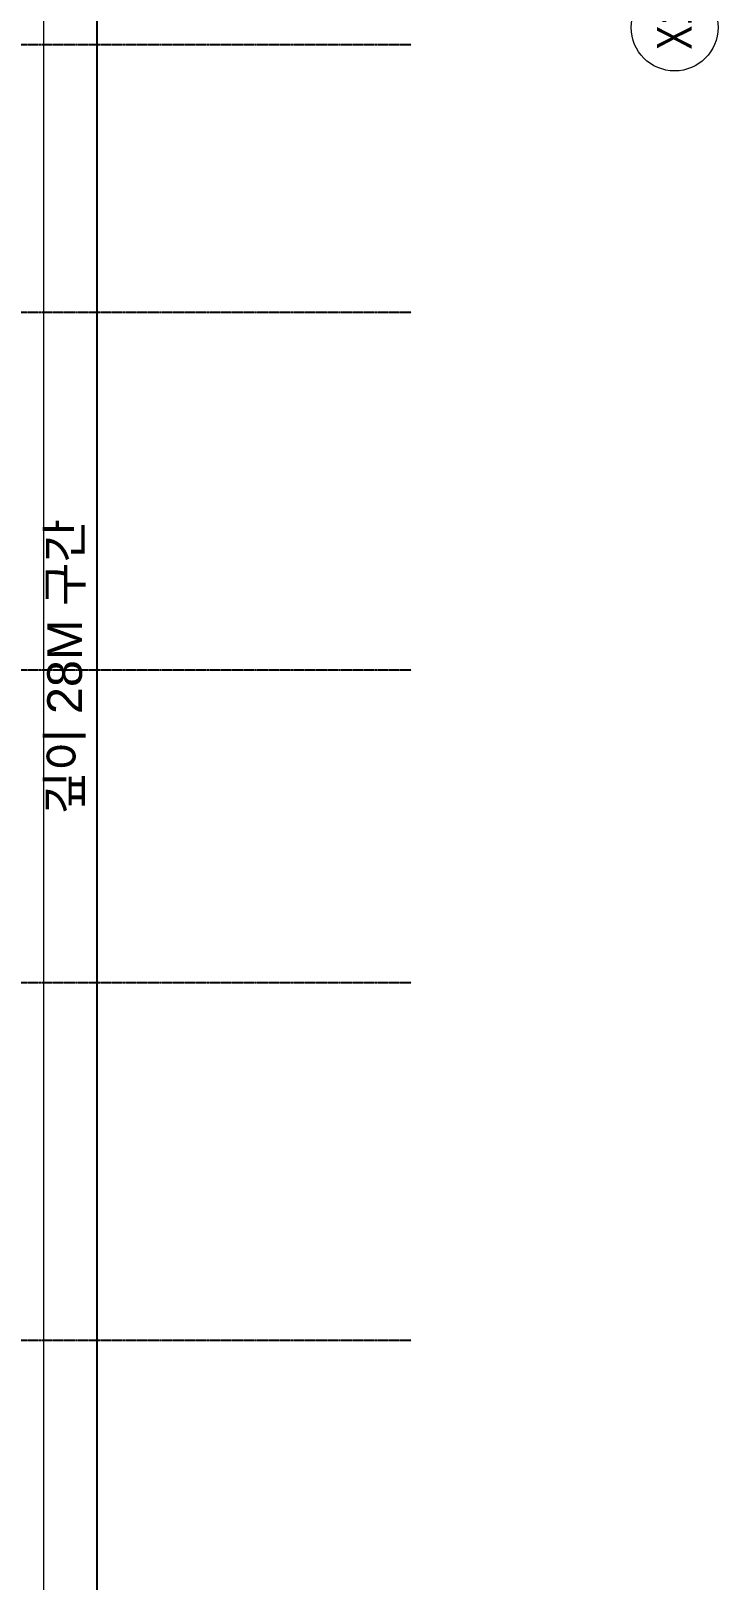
# Model space of a CAD drawing. Header units: millimetres. Extents: x -20379 to 476967, y -520228 to 220376.
# Drawn here: x 456184 to 475967, y -497919 to -453320 of the extents above; entities that cross this region are included whole.
import ezdxf
from ezdxf.enums import TextEntityAlignment as Align

# ---------------------------------------------------------------- set-up
doc = ezdxf.new("R2010")
doc.units = ezdxf.units.MM
doc.header["$MEASUREMENT"] = 0
doc.linetypes.add('$0$X-GRID_B3~B1$0$CENTER2', pattern=[1.125, 0.75, -0.125, 0.125, -0.125])
doc.linetypes.add('$0$X-SITE$0$ACAD_ISO05W100', pattern=[33, 24, -3, 0, -3, 0, -3])
doc.layers.get('Defpoints').update_dxf_attribs({"color": 145, "lineweight": 9})
doc.layers.add('$0$NDC_S_HATCH MATERIAL', color=8, linetype='Continuous', lineweight=9)
doc.layers.add('$0$X-GRID_B3~B1$0$A-CEN1', color=1, linetype='$0$X-GRID_B3~B1$0$CENTER2')
doc.layers.add('$0$X-SITE$0$A-SITE', color=2, linetype='$0$X-SITE$0$ACAD_ISO05W100')
doc.styles.add('$0$X-DIAPHGRAM Wall PLAN$0$Standard', font='arial.ttf')
doc.styles.add('$0$X-GRID_B3~B1$0$Heerim', font='', dxfattribs={"width": 0.8})
doc.styles.get('$0$X-GRID_B3~B1$0$Heerim').set_extended_font_data('Dotum')

# ---------------------------------------------------------------- blocks, each defined once
blk = doc.blocks.new('$0$258')
at = {"layer": '$0$X-GRID_B3~B1$0$A-CEN1', "ltscale": 10}
for p, q in [((565437, -140431), (425347, -140431)), ((565437, -148131), (425347, -148131)), ((565437, -158431), (442147, -158431)), ((565437, -167431), (324908, -167431)), ((565437, -177731), (442147, -177731))]:
    blk.add_line(p, q, dxfattribs=at)
at = {"layer": '$0$X-SITE$0$A-SITE'}
blk.add_line((556392, -189128), (556389, -120828), dxfattribs=at)
blk.add_circle((573019, -139931), 1250)
at = {"layer": 'Defpoints', "color": 30}
blk.add_line((554854, -187738), (554854, -128938), dxfattribs=at)
at = {"style": '$0$X-GRID_B3~B1$0$Heerim', "width": 0.8}
for p in [(336345, -75064), (371545, -75064), (419545, -75064), (470745, -75064), (553745, -75064)]:
    blk.add_attdef('NO', text='', height=1000, dxfattribs=at).set_placement(p, align=Align.MIDDLE_CENTER)
for p in [(573015, -105332), (573015, -115032), (573015, -121932), (573015, -130632), (573015, -139932)]:
    blk.add_attdef('NO', text='', height=1000, rotation=90, dxfattribs=at).set_placement(p, align=Align.MIDDLE_CENTER)
at = {"layer": 'Defpoints', "color": 30, "style": '$0$X-DIAPHGRAM Wall PLAN$0$Standard'}
blk.add_text('\\M+3B1ED\\M+3C0CC 28M \\M+3B1B8\\M+3B0A3', height=1000, rotation=90, dxfattribs=at).set_placement((554954, -158338), align=Align.TOP_CENTER)

msp = doc.modelspace()

# ---------------------------------------------------------------- block references
at = {"layer": '$0$NDC_S_HATCH MATERIAL'}
ref = msp.add_blockref('$0$258', (-98302, -313290), dxfattribs=at)
ref.add_attrib('NO', 'X1', dxfattribs={"layer": '0', "height": 1000, "rotation": 90, "style": '$0$X-GRID_B3~B1$0$Heerim', "width": 0.8}).set_placement((474713, -453222), align=Align.MIDDLE_CENTER)

doc.saveas('drawing.dxf')
